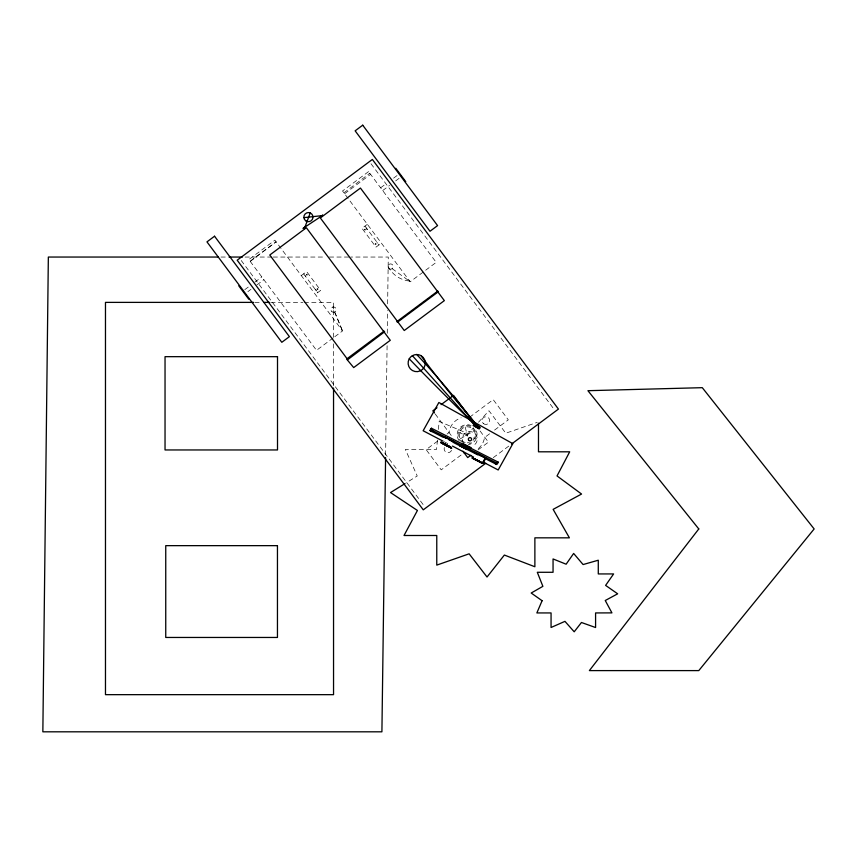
<?xml version="1.0" encoding="UTF-8"?>
<svg xmlns="http://www.w3.org/2000/svg" width="857" height="857" viewBox="0 0 857 857"><rect width="100%" height="100%" fill="white"/><g stroke="black" fill="none" stroke-linecap="round" stroke-linejoin="round"><path stroke-width="0.64" stroke-dasharray="4.29 3.21" d="M385.618 454.981L387.096 345.317M387.257 333.277L387.557 310.545M387.643 303.86L388.275 257.046L350.802 257.046M437.434 440.102L436.567 449.432L405.35 449.432L417.241 475.989L406.111 482.898M438.409 429.432L439.148 421.43L468.093 433.685L473.31 427.954M478.527 422.212L488.961 410.739L505.78 433.214L537.232 422.351M250.265 261.428L276.125 241.824L250.073 261.181M343.925 192.857L369.785 173.253M344.589 193.757L370.61 174.357M380.658 187.779L386.593 183.355M393.588 178.138L397.68 175.085M244.802 289.634L249.923 285.82M254.904 282.103L261.824 276.95M382.715 190.533L389.635 185.38M395.645 180.902L401.783 176.328M247.887 291.626L250.962 289.345M256.961 284.867L263.881 279.703M367.342 224.341L361.997 228.326L376.009 247.127L381.365 243.142M301.289 275.59L306.635 271.605L320.657 290.405L315.301 294.39M305.071 275.611L305.606 276.34M315.237 289.387L316.362 290.887M316.276 290.405L315.826 289.537M341.461 329.484L342.147 330.406M408.971 280.132L409.517 280.86M409.25 280.496L409.785 281.214M333.18 337.915L316.522 350.331L248.862 259.553L274.893 240.185L342.543 330.941L334.219 337.144M437.627 441.076L426.143 449.636L441.216 469.85L464.44 452.539M447.011 434.081L449.1 432.517L449.454 430.043A17.976 17.976 0 0 1 461.162 417.777M469.582 417.252L493.225 399.63L508.297 419.844L493.739 430.696M489.583 433.803L484.376 437.67L484.098 439.673A17.976 17.976 0 0 1 477.585 449.229M478.067 449.871L488.415 442.158L479.695 430.46M493.289 457.638L510.151 445.072M460.305 438.838L474.189 430.771M220.988 257.046L227.673 257.046M245.081 257.046L271.84 257.046M273.179 257.046L324.032 257.046M329.388 257.046L349.463 257.046M254.85 302.382L261.524 302.382M270.855 302.382L302.864 302.382M304.203 302.382L333.544 302.382L333.544 337.187M444.258 441.784L447.772 443.626M392.152 268.659L408.918 280.742M371.017 163.751L553.911 409.121M364.986 226.098L378.998 244.898M366.11 227.983L367.225 229.483M376.994 242.456L377.508 243.152M366.26 228.433L366.828 229.194M435.227 413.995L452.657 437.391M303.646 273.833L317.668 292.633M241.235 260.517L424.108 505.876M465.147 427.054L467.59 436.084L459.491 432.742A7.959 1.028 22.4 0 1 469.133 435.635M333.544 343.882L333.544 386.732M451.521 450.343A3.846 3.846 0 0 1 446.476 452.357A3.846 3.846 0 0 1 444.462 447.3M409.271 281.032A51.452 36.53 -50.8 0 1 387.964 266.163M334.53 312.098A18.04 0.921 67.9 0 1 341.932 329.741M342.082 329.881A22.025 0.653 67.1 0 1 333.255 307.02M463.808 443.508A7.499 7.499 0 0 1 465.887 432.646A7.499 7.499 0 0 1 476.524 435.656A7.499 7.499 0 0 1 472.603 445.994M476.396 430.975A9.984 9.984 0 0 1 468.286 444.59M459.106 440.637A9.984 9.984 0 0 1 471.071 425.5M462.352 442.362A9.041 9.041 0 0 1 459.877 429.25A9.041 9.041 0 0 1 473.15 427.932A9.041 9.041 0 0 1 473.31 441.269M471.393 442.64A9.041 9.041 0 0 1 469.186 443.476M465.19 442.566A8.024 8.024 0 0 1 459.963 431.435A8.024 8.024 0 0 1 471.832 428.221A8.024 8.024 0 0 1 472.935 440.466M469.347 442.555A8.024 8.024 0 0 1 467.269 442.833M473.418 437.916A7.959 1.028 22.4 0 1 474.21 438.805M306.313 274.626C307.32 276.832 307.909 272.805 306.313 274.626M317.036 289.013C318.033 291.209 318.622 287.181 317.036 289.013M364.418 229.547C365.425 231.754 366.014 227.726 364.418 229.547M375.141 243.934C376.137 246.13 376.726 242.103 375.141 243.934M368.564 171.604L342.532 190.982L410.192 281.76L436.202 262.371L368.564 171.614M483.466 423.626A3.846 3.846 0 0 0 489.658 421.162A3.846 3.846 0 0 0 484.43 417.038A3.846 3.846 0 0 0 483.466 423.626M388.939 268.616A2.635 2.635 0 0 0 393.181 266.923A2.635 2.635 0 0 0 389.603 264.095A2.635 2.635 0 0 0 388.939 268.616M331.927 311.712A2.635 2.635 0 0 0 336.169 310.02A2.635 2.635 0 0 0 332.58 307.192A2.635 2.635 0 0 0 331.927 311.712"/><path stroke-width="1.29" d="M385.586 457.649L381.911 731.814L42.85 731.814L48.346 257.046L218.31 257.046M304.396 228.605L310.223 212.932M443.144 437.274L430.021 430.61L430.707 429.271L431.446 428.243L498.228 462.148L496.803 464.515L486.069 459.063M430.021 430.61L431.446 428.243M459.973 446.047L460.595 444.869L467.515 448.382L466.894 449.561L460.048 445.94M461.966 446.818L462.084 446.583M463.273 447.483L462.866 447.279M464.151 447.89L464.215 447.74M482.459 463.23L485.233 457.82M472.893 458.174L483.059 463.466L485.748 458.152L484.751 457.499M474.649 426.379L475.581 424.751M476.171 427.247L477.103 425.618M477.692 428.114L478.624 426.486M497.478 463.166L498.228 462.148M420.958 355.612A8.591 8.591 0 0 1 424.161 367.332A8.591 8.591 0 0 1 412.442 370.535A8.591 8.591 0 0 1 409.239 358.815C411.489 354.809 416.973 353.309 420.958 355.612A88.153 6.267 50.2 0 0 479.684 428.168M347.749 359.64L384.589 331.798L384.086 331.123L346.614 359.062L353.684 367.589L390.278 340.304L384.172 332.12M302.982 228.433L304.492 227.309M321.021 216.36L322.714 215.096M321.204 216.403L322.703 215.289M436.984 407.718L432.849 410.814L434.435 412.935M441.13 404.633L453.546 395.377L474.157 423.026M470.825 455.271L467.718 457.584L462.962 451.211M485.78 463.241L423.262 509.84L237.185 260.207L372.356 159.456L558.432 409.089L511.533 444.044M303.71 227.898L322.028 215.793M405.007 483.584L390.535 492.561L417.423 510.472L404.022 535.496L436.77 535.496L436.77 565.117L469.133 553.826L487.033 577.007L504.366 555.057L534.875 566.745L534.875 537.832L569.402 537.832L553.14 509.358L581.56 494.039L557.029 475.935L569.691 451.81L538.485 451.81L538.485 423.219M303.892 217.646L321.943 215.664M229.012 257.046L242.402 257.046M253.522 302.382L105.475 302.382L105.475 694.663L333.544 694.663L333.544 388.071M264.192 302.382L269.526 302.382M444.151 436.963L443.562 436.738L444.226 437.231M454.124 442.18L454.713 442.405L452.41 440.98M441.237 442.705L441.634 443.133M451.221 447.922L450.814 447.493M475.164 452.71L474.596 452.496L475.571 453.139M485.373 457.959L482.63 456.824M485.748 458.152L484.001 457.488M444.708 437.166L443.701 436.888M453.042 441.666L453.61 441.88M454.478 442.362L452.185 441.291M474.832 452.528L476.588 453.299M441.794 442.908L440.648 442.48L443.487 444.172M450.653 447.708L451.8 448.147L450.021 447.033M473.032 458.227L471.907 457.799L473.675 458.902M443.187 443.433L447.118 445.469M479.588 461.43L472.571 458.291M444.183 436.866L445.565 437.541M475.431 452.753L481.784 455.838M441.473 442.737L442.651 443.283M450.975 447.879L448.693 446.818M472.732 458.067L473.9 458.602M482.234 463.198L479.941 462.127M445.04 437.241L447.943 438.677M445.308 437.402L446.668 438.056M452.71 441.591L450.332 440.466M451.778 441.184L452.967 441.73M442.405 443.144L443.755 443.797M450.054 447.472L444.622 444.804M473.653 458.463L475.003 459.116M481.313 462.791L474.542 459.416M477.531 453.707L480.338 455.088M443.583 443.69L445.029 444.419M474.842 459.009L476.267 459.727M440.916 442.116L450.878 446.99M472.453 458.163L482.416 463.037M432.324 430.439C430.525 429.614 434.135 431.328 432.282 430.482M447.418 438.377L449.304 439.341M448.457 439.48L449.807 440.155M481.452 456.278L477.242 454.103M476.203 459.673L479.084 461.141M444.944 444.355L449.164 446.529M446.058 445.544L447.504 446.261M464.237 444.922L468.65 447.161M430.771 429.593L497.542 463.487M453.867 442.726L477.724 454.831M448.768 439.052L450.739 440.08M443.08 441.173L423.144 430.76L438.87 402.501L512.84 443.669L498.196 469.968L482.952 462.009M452.464 446.079L473.578 457.102M481.655 455.795L483.112 456.545M450.118 439.737L452.078 440.787M478.967 461.098L480.413 461.848M444.729 444.837L442.158 443.476M441.355 442.116L450.353 446.968M482.898 456.449L484.237 457.167M451.36 440.402L453.203 441.409M444.933 437.606L446.401 438.43M446.208 438.356L443.926 436.92M480.209 461.762L482.395 462.962M448.961 446.443L450.289 447.15M483.959 457.038L485.094 457.659M475.26 452.989L476.363 453.599M481.259 462.341L483.059 463.466M453.203 441.451L454.349 442.212M475.796 459.502L478.667 461.516M412.367 355.655L475.11 425.565M395.763 168.251L405.747 181.641M437.445 291.359L360.443 188.058L320.336 217.946L397.337 321.246M437.948 292.033L444.344 300.625L404.247 330.513L397.841 321.921M383.668 331.445L306.367 227.737L269.773 255.022L347.074 358.719M238.792 285.842L248.776 299.232M476.631 426.432A77.012 1.585 44.9 0 1 409.239 358.815M416.652 354.477A85.229 6.46 50.7 0 1 478.163 427.3M542.095 600.714L536.857 612.937L551.062 612.937L551.062 627.485L564.956 621.357L574.201 631.791L581.453 622.493L595.583 627.528L595.583 612.937L611.93 612.884L605.256 600.511L617.661 593.815L605.61 585.395L613.623 573.933L598.282 573.933L598.282 560.221L583.092 564.559L573.644 553.451L566.134 564.206L553.054 558.946L553.054 572.283L537.307 572.283L542.877 586.338L531.19 593.023L542.095 600.714M463.423 443.776L462.876 444.847L470.611 448.768L471.157 447.697L463.423 443.776M474.06 423.872L473.128 425.511L479.213 428.993L480.145 427.354L474.06 423.872M698.787 528.951L589.37 670.603L698.787 670.603L814.15 528.951L702.29 387.675L587.923 390.696L698.787 528.951M362.725 125.186L355.141 130.832L429.989 231.261L437.573 225.605L362.725 125.186M214.55 236.221L206.965 241.878L281.814 342.297L289.398 336.651L214.55 236.221M437.745 291.134L396.92 321.568L397.423 322.243L438.248 291.808L437.745 291.134M277.507 356.673L165.037 356.673L165.037 449.957L277.507 449.957L277.507 356.673M277.454 545.652L165.744 545.652L165.744 637.458L277.454 637.458L277.454 545.652M430.792 430.921L431.982 431.532L430.792 430.921M495.71 462.619L496.889 463.23L495.775 462.641M495.26 463.658L496.449 464.269L495.325 463.691M305.595 220.699A4.564 4.564 0 0 0 312.934 217.774A4.564 4.564 0 0 0 306.731 212.879A4.564 4.564 0 0 0 305.595 220.699M468.961 440.487A1.618 1.618 0 0 0 471.575 439.448A1.618 1.618 0 0 0 469.368 437.713A1.618 1.618 0 0 0 468.961 440.487"/></g></svg>
